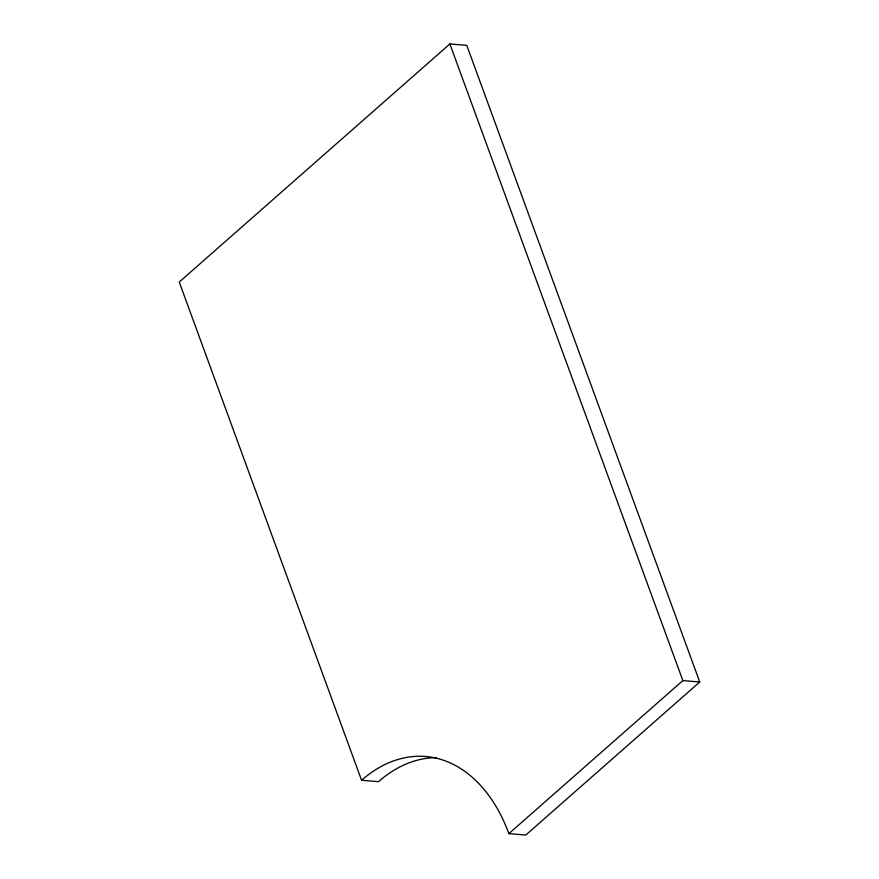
<?xml version="1.0" encoding="UTF-8"?>
<svg xmlns="http://www.w3.org/2000/svg" width="879" height="879" viewBox="0 0 879 879"><rect width="100%" height="100%" fill="white"/><g stroke="black" fill="none" stroke-linecap="round" stroke-linejoin="round"><path stroke-width="1.32" d="M449.872 43.95L179.25 282.049L361.577 780.277A162.747 108.655 -85.3 0 1 508.875 833.644L525.785 835.05L699.75 681.994L466.771 45.356L449.872 43.95L682.851 680.588L699.75 681.994M508.875 833.644L682.851 680.588M361.577 780.277L378.486 781.684A162.747 108.655 -85.3 0 1 436.182 757.654"/></g></svg>
